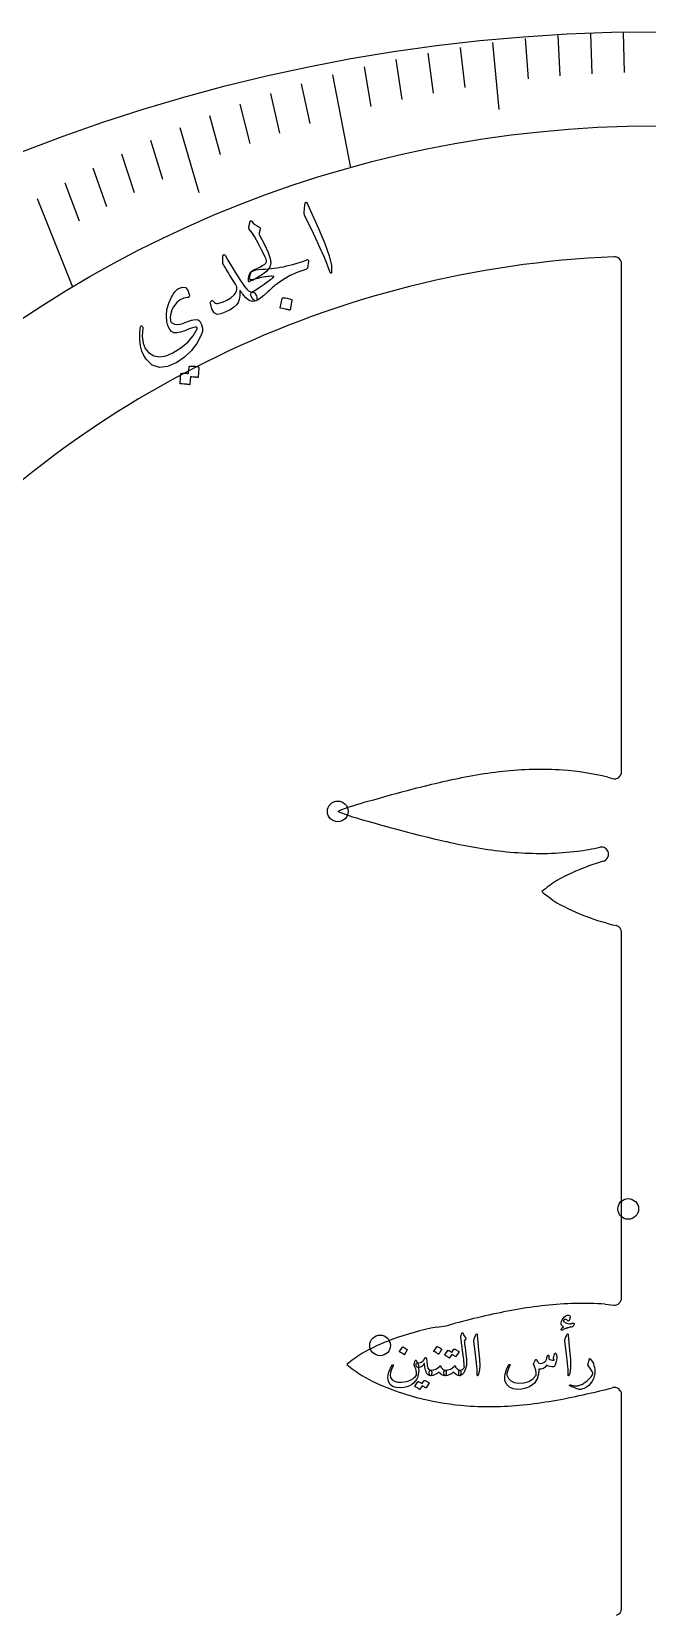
# Model space of a CAD drawing. Header units: millimetres. Extents: x -60 to 60, y -60 to 60.
# Drawn here: x -21.7 to -0.3, y 4.9 to 60 of the extents above; entities that cross this region are included whole.
import ezdxf

# ---------------------------------------------------------------- set-up
doc = ezdxf.new("R2010")
doc.units = ezdxf.units.MM
for name, color, linetype in [('CUT_INNER', 6, 'Continuous'), ('CUT_OUTER', 1, 'Continuous'), ('ENGRAVE', 7, 'Continuous'), ('ENGRAVE_FINE', 8, 'Continuous'), ('TEXT', 5, 'Continuous')]:
    doc.layers.add(name, color=color, linetype=linetype)

msp = doc.modelspace()

# ---------------------------------------------------------------- linework, layer by layer
at = {"layer": 'CUT_INNER'}
for points in [[(-1.2, 34.259), (-1.2, 51.92)], [(-1.679, 34.063), (-1.516, 34.018)], [(-1.2, 15.951), (-1.2, 28.66)], [(-1.77, 15.732), (-1.475, 15.703)], [(-7.632, 14.933), (-7.625, 14.934)], [(-1.2, 5.149), (-1.2, 12.587)]]:
    msp.add_lwpolyline(points, dxfattribs=at)
for centre, radius, start, end in [((0, 17.146), 35.054, 92.3865, 186.0701), ((-1.45, 51.92), 0.25, 0, 92.2852), ((0, 0), 57, 137.4616, 268.5355), ((-3.6, 18.59), 15.77, 96.3053, 100.1389), ((-3.972, 21.943), 12.396, 91.4589, 96.2969), ((-4.022, 23.762), 10.576, 85.7824, 91.4416), ((-3.943, 24.779), 9.556, 76.2945, 85.8074), ((-1.45, 34.259), 0.25, 254.6217, 0), ((8.92, -32.985), 68.86, 104.62262, 105.97289), ((0.47, -0.57), 35.362, 102.8923, 104.6339), ((-2.484, 12.35), 22.108, 100.1388, 102.9005), ((-7.721, 24.377), 9.136, 104.6342, 111.5209), ((-7.724, 41.366), 9.127, 248.4774, 255.3625), ((11.218, 107.009), 77.446, 254.07594, 254.87841), ((3.469, 78.176), 47.589, 254.8283, 256.1237), ((-1.355, 58.621), 27.448, 256.1096, 258.3421), ((-3.174, 49.797), 18.438, 258.3381, 261.6294), ((-3.844, 45.252), 13.845, 261.6334, 265.9758), ((-4.021, 42.763), 11.349, 265.9887, 271.2577), ((-3.996, 41.464), 10.05, 271.278, 277.2445), ((-3.558, 38.526), 7.081, 276.7209, 283.086), ((-1.902, 31.385), 0.25, 285.3783, 102.0833), ((0.172, 23.973), 7.441, 110.2819, 119.1679), ((-0.415, 25.943), 5.391, 105.2788, 111.6856), ((0.182, 25.013), 6.558, 123.6783, 129.348), ((0.844, 36.05), 7.669, 231.0627, 235.911), ((0.168, 36.189), 7.433, 240.8298, 249.6631), ((0.762, 37.684), 9.041, 249.4289, 256.2714), ((-1.45, 28.66), 0.25, 0, 74.6217), ((-1.01, -6.227), 22.108, 100.1388, 102.9005), ((-2.126, 0.013), 15.77, 96.3053, 100.1389), ((-2.498, 3.366), 12.396, 91.4589, 96.2969), ((-2.548, 5.185), 10.576, 85.7824, 91.4416), ((-1.45, 15.951), 0.25, 264.2315, 0), ((-5.965, 5.87), 9.215, 100.4232, 110.4864), ((-7.973, 18.162), 3.246, 276.1391, 287.6151), ((1.944, -19.147), 35.362, 102.8923, 104.6339), ((-6.611, 7.522), 7.441, 110.2819, 119.1679), ((-6.601, 8.562), 6.558, 123.6783, 129.348), ((-5.939, 19.599), 7.669, 231.0627, 235.911), ((-6.614, 19.738), 7.433, 240.8298, 249.6631), ((-5.986, 21.335), 9.149, 249.4495, 256.2932), ((-9.191, 42.389), 30.542, 282.8237, 284.5642), ((-1.45, 12.587), 0.25, 0, 104.1993), ((-5.89, 21.73), 9.556, 256.2945, 265.8074), ((-5.811, 22.747), 10.576, 265.7824, 271.4416), ((-5.86, 24.567), 12.396, 271.4589, 276.2969), ((-6.233, 27.92), 15.77, 276.3053, 280.1389), ((-7.348, 34.159), 22.108, 280.1388, 282.9005), ((-1.45, 5.15), 0.25, 286.1719, 0)]:
    msp.add_arc(centre, radius, start, end, dxfattribs=at)
at = {"layer": 'CUT_OUTER'}
msp.add_circle((0, 0), 60, dxfattribs=at)
at = {"layer": 'ENGRAVE'}
for points in [[(-11.254, 58.496), (-10.633, 55.269)], [(-21.526, 54.202), (-20.302, 51.12)]]:
    msp.add_lwpolyline(points, dxfattribs=at)
for centre, radius in [((0, 17.145), 39.579), ((-11.073, 32.876), 0.36), ((-0.97, 19.047), 0.36), ((-9.6, 14.299), 0.36)]:
    msp.add_circle(centre, radius, dxfattribs=at)
at = {"layer": 'ENGRAVE_FINE'}
for points in [[(-5.691, 59.62), (-5.469, 57.289)], [(-4.559, 59.757), (-4.452, 58.356)], [(-3.423, 59.863), (-3.343, 58.461)], [(-2.284, 59.939), (-2.23, 58.536)], [(-1.143, 59.985), (-1.116, 58.581)], [(-9.053, 59.033), (-8.839, 57.642)], [(-7.939, 59.258), (-7.752, 57.865)], [(-6.818, 59.454), (-6.658, 58.058)], [(-10.158, 58.779), (-9.918, 57.392)], [(-13.416, 57.846), (-13.098, 56.472)], [(-12.341, 58.185), (-12.048, 56.806)], [(-14.48, 57.48), (-14.135, 56.111)], [(-15.53, 57.087), (-15.16, 55.724)], [(-17.591, 56.223), (-17.169, 54.873)], [(-16.568, 56.668), (-15.907, 54.407)], [(-18.599, 55.754), (-18.151, 54.411)], [(-19.591, 55.26), (-19.118, 53.924)], [(-20.567, 54.742), (-20.068, 53.414)]]:
    msp.add_lwpolyline(points, dxfattribs=at)
at = {"layer": 'TEXT'}
for points in [[(-12.22, 53.963), (-12.206, 54.041), (-12.185, 54.074), (-12.156, 54.061), (-12.121, 54.004), (-11.747, 53.153), (-11.522, 52.629), (-11.371, 52.202), (-11.293, 51.87), (-11.287, 51.635), (-11.293, 51.614), (-11.3, 51.601), (-11.309, 51.597), (-11.319, 51.601), (-11.329, 51.61), (-11.338, 51.622), (-11.346, 51.638), (-11.353, 51.657), (-11.404, 51.813), (-11.466, 51.975), (-11.537, 52.145), (-11.619, 52.321), (-11.64, 52.367), (-11.697, 52.492), (-11.79, 52.695), (-11.921, 52.976), (-12.219, 53.597), (-12.232, 53.631), (-12.241, 53.663), (-12.245, 53.694), (-12.244, 53.724)], [(-13.563, 52.084), (-13.61, 52.182), (-13.661, 52.285), (-13.716, 52.392), (-13.774, 52.504), (-13.836, 52.621), (-13.903, 52.743), (-13.975, 52.871), (-14.051, 53.004), (-14.151, 53.131), (-14.159, 53.149), (-14.164, 53.168), (-14.166, 53.187), (-14.164, 53.207), (-14.163, 53.217), (-14.16, 53.23), (-14.157, 53.248), (-14.152, 53.268), (-14.147, 53.292), (-14.141, 53.32), (-14.135, 53.352), (-14.128, 53.387), (-14.126, 53.398), (-14.121, 53.408), (-14.113, 53.416), (-14.103, 53.421), (-14.094, 53.422), (-14.085, 53.42), (-14.076, 53.413), (-14.066, 53.403), (-14.014, 53.343), (-13.953, 53.29), (-13.882, 53.243), (-13.802, 53.201), (-13.781, 53.189), (-13.77, 53.173), (-13.766, 53.154), (-13.772, 53.132), (-13.809, 53), (-13.811, 52.986), (-13.808, 52.968), (-13.802, 52.946), (-13.792, 52.922), (-13.619, 52.593), (-13.497, 52.322), (-13.425, 52.11), (-13.403, 51.956), (-13.44, 51.81), (-13.546, 51.668), (-13.721, 51.531), (-13.964, 51.396), (-14.061, 51.363), (-14.12, 51.373), (-14.141, 51.428), (-14.124, 51.527), (-14.12, 51.541), (-14.116, 51.554), (-14.111, 51.568), (-14.107, 51.581), (-14.103, 51.593), (-14.1, 51.606), (-14.096, 51.618), (-14.092, 51.629), (-14.082, 51.653), (-14.065, 51.674), (-14.044, 51.691), (-14.016, 51.705), (-13.891, 51.76), (-13.783, 51.813), (-13.691, 51.864), (-13.616, 51.914), (-13.576, 51.949), (-13.554, 51.989), (-13.55, 52.034), (-13.563, 52.084)], [(-14.051, 50.944), (-14.021, 50.943), (-13.993, 50.932), (-13.967, 50.912), (-13.944, 50.882), (-13.921, 50.844), (-13.903, 50.805), (-13.891, 50.767), (-13.884, 50.727), (-13.883, 50.692), (-13.889, 50.664), (-13.901, 50.644), (-13.92, 50.631), (-14.035, 50.617), (-14.15, 50.654), (-14.267, 50.742), (-14.385, 50.881), (-14.404, 50.906), (-14.419, 50.928), (-14.433, 50.946), (-14.444, 50.961), (-14.452, 50.973), (-14.458, 50.981), (-14.462, 50.986), (-14.463, 50.988), (-14.473, 50.996), (-14.479, 50.996), (-14.482, 50.989), (-14.483, 50.975), (-14.484, 50.817), (-14.504, 50.684), (-14.543, 50.578), (-14.601, 50.496), (-14.698, 50.41), (-14.821, 50.329), (-14.969, 50.252), (-15.143, 50.179), (-15.273, 50.163), (-15.376, 50.22), (-15.45, 50.353), (-15.495, 50.561), (-15.496, 50.588), (-15.492, 50.61), (-15.483, 50.627), (-15.47, 50.639), (-15.453, 50.645), (-15.436, 50.643), (-15.419, 50.634), (-15.401, 50.617), (-15.364, 50.581), (-15.327, 50.557), (-15.291, 50.545), (-15.257, 50.546), (-15.084, 50.594), (-14.93, 50.661), (-14.793, 50.745), (-14.673, 50.848), (-14.627, 50.906), (-14.596, 50.97), (-14.58, 51.041), (-14.581, 51.118), (-14.596, 51.148), (-14.635, 51.217), (-14.7, 51.323), (-14.789, 51.468), (-14.836, 51.546), (-14.879, 51.616), (-14.916, 51.678), (-14.95, 51.734), (-14.978, 51.781), (-15.001, 51.82), (-15.02, 51.85), (-15.034, 51.872), (-15.053, 51.906), (-15.066, 51.938), (-15.073, 51.968), (-15.075, 51.994), (-15.073, 52.029), (-15.072, 52.061), (-15.07, 52.09), (-15.069, 52.118), (-15.068, 52.143), (-15.067, 52.165), (-15.067, 52.185), (-15.067, 52.203), (-15.066, 52.218), (-15.062, 52.229), (-15.054, 52.237), (-15.042, 52.242), (-15.027, 52.243), (-15.014, 52.24), (-15.004, 52.233), (-14.995, 52.222), (-14.897, 52.053), (-14.803, 51.895), (-14.713, 51.745), (-14.626, 51.606), (-14.542, 51.475), (-14.463, 51.354), (-14.387, 51.243), (-14.316, 51.141), (-14.242, 51.048), (-14.174, 50.984), (-14.11, 50.95), (-14.051, 50.944)], [(-13.695, 51.741), (-13.597, 51.742), (-13.497, 51.747), (-13.395, 51.756), (-13.29, 51.769), (-13.183, 51.785), (-13.075, 51.803), (-12.964, 51.825), (-12.852, 51.849), (-12.636, 51.9), (-12.448, 51.953), (-12.288, 52.007), (-12.154, 52.064), (-12.14, 52.069), (-12.126, 52.069), (-12.114, 52.066), (-12.104, 52.057), (-12.096, 52.046), (-12.091, 52.033), (-12.088, 52.018), (-12.089, 52.002), (-12.13, 51.776), (-12.135, 51.758), (-12.145, 51.743), (-12.16, 51.733), (-12.18, 51.727), (-12.463, 51.631), (-12.725, 51.516), (-12.966, 51.381), (-13.186, 51.226), (-13.198, 51.218), (-13.218, 51.201), (-13.247, 51.177), (-13.283, 51.146), (-13.327, 51.107), (-13.38, 51.061), (-13.44, 51.007), (-13.508, 50.946), (-13.64, 50.828), (-13.753, 50.737), (-13.846, 50.671), (-13.92, 50.631), (-13.943, 50.63), (-13.97, 50.645), (-14.002, 50.675), (-14.038, 50.721), (-14.082, 50.801), (-14.098, 50.866), (-14.086, 50.914), (-14.047, 50.946), (-13.982, 50.981), (-13.892, 51.038), (-13.777, 51.118), (-13.637, 51.219), (-13.566, 51.27), (-13.505, 51.315), (-13.451, 51.353), (-13.407, 51.386), (-13.371, 51.411), (-13.345, 51.43), (-13.328, 51.443), (-13.321, 51.449), (-13.318, 51.452), (-13.316, 51.455), (-13.314, 51.457), (-13.312, 51.459), (-13.311, 51.46), (-13.309, 51.461), (-13.308, 51.462), (-13.306, 51.463), (-13.297, 51.473), (-13.295, 51.48), (-13.3, 51.484), (-13.311, 51.486), (-13.357, 51.489), (-13.406, 51.49), (-13.456, 51.488), (-13.508, 51.484), (-13.561, 51.477), (-13.616, 51.469), (-13.673, 51.458), (-13.732, 51.446), (-13.789, 51.432), (-13.845, 51.417), (-13.9, 51.401), (-13.954, 51.385), (-14.005, 51.366), (-14.055, 51.347), (-14.102, 51.327), (-14.147, 51.305), (-14.16, 51.301), (-14.17, 51.303), (-14.177, 51.309), (-14.182, 51.319), (-14.184, 51.34), (-14.184, 51.362), (-14.183, 51.384), (-14.181, 51.405), (-14.177, 51.428), (-14.173, 51.45), (-14.168, 51.474), (-14.162, 51.499), (-14.147, 51.547), (-14.129, 51.587), (-14.107, 51.619), (-14.081, 51.642), (-14.009, 51.683), (-13.921, 51.713), (-13.816, 51.732), (-13.695, 51.741)], [(-16.299, 50.752), (-16.428, 50.735), (-16.552, 50.675), (-16.672, 50.574), (-16.786, 50.431), (-16.847, 50.318), (-16.885, 50.201), (-16.901, 50.079), (-16.895, 49.952), (-16.889, 49.929), (-16.878, 49.908), (-16.863, 49.887), (-16.843, 49.868), (-16.753, 49.824), (-16.637, 49.815), (-16.493, 49.842), (-16.323, 49.903), (-16.156, 49.965), (-16.025, 49.99), (-15.931, 49.98), (-15.873, 49.935), (-15.81, 49.812), (-15.781, 49.691), (-15.784, 49.569), (-15.821, 49.448), (-15.981, 49.155), (-16.175, 48.899), (-16.406, 48.678), (-16.673, 48.492), (-16.995, 48.347), (-17.28, 48.317), (-17.529, 48.402), (-17.743, 48.603), (-17.823, 48.735), (-17.886, 48.891), (-17.931, 49.072), (-17.959, 49.278), (-17.962, 49.338), (-17.963, 49.397), (-17.963, 49.454), (-17.961, 49.51), (-17.958, 49.565), (-17.952, 49.62), (-17.945, 49.674), (-17.936, 49.727), (-17.929, 49.751), (-17.918, 49.765), (-17.904, 49.769), (-17.886, 49.763), (-17.872, 49.751), (-17.863, 49.737), (-17.858, 49.72), (-17.857, 49.701), (-17.872, 49.407), (-17.843, 49.166), (-17.77, 48.976), (-17.654, 48.839), (-17.469, 48.729), (-17.267, 48.691), (-17.047, 48.723), (-16.809, 48.826), (-16.528, 49.004), (-16.294, 49.203), (-16.107, 49.424), (-15.966, 49.667), (-15.959, 49.685), (-15.96, 49.7), (-15.969, 49.71), (-15.986, 49.716), (-16.041, 49.717), (-16.128, 49.697), (-16.246, 49.657), (-16.395, 49.597), (-16.549, 49.542), (-16.677, 49.519), (-16.779, 49.529), (-16.855, 49.573), (-16.915, 49.641), (-16.962, 49.719), (-16.997, 49.808), (-17.02, 49.908), (-17.036, 50.121), (-17.014, 50.335), (-16.954, 50.551), (-16.857, 50.767), (-16.828, 50.821), (-16.799, 50.87), (-16.769, 50.914), (-16.738, 50.953), (-16.707, 50.987), (-16.675, 51.017), (-16.644, 51.041), (-16.612, 51.062), (-16.474, 51.114), (-16.365, 51.096), (-16.286, 51.009), (-16.237, 50.853), (-16.234, 50.806), (-16.244, 50.774), (-16.265, 50.756), (-16.299, 50.752)], [(-13.01, 50.72), (-13.007, 50.726), (-13.002, 50.731), (-12.995, 50.735), (-12.985, 50.737), (-12.908, 50.736), (-12.832, 50.726), (-12.758, 50.708), (-12.685, 50.682), (-12.677, 50.678), (-12.672, 50.671), (-12.67, 50.664), (-12.671, 50.656), (-12.729, 50.327), (-12.732, 50.318), (-12.739, 50.313), (-12.75, 50.313), (-12.764, 50.317), (-12.777, 50.32), (-12.796, 50.325), (-12.822, 50.331), (-12.854, 50.339), (-12.895, 50.348), (-12.943, 50.357), (-12.998, 50.368), (-13.062, 50.38), (-13.071, 50.382), (-13.076, 50.386), (-13.078, 50.391), (-13.077, 50.398)], [(-16.247, 48.341), (-16.245, 48.347), (-16.241, 48.353), (-16.234, 48.357), (-16.225, 48.361), (-16.187, 48.365), (-16.149, 48.367), (-16.113, 48.367), (-16.076, 48.366), (-16.039, 48.362), (-16.002, 48.357), (-15.965, 48.35), (-15.928, 48.34), (-15.919, 48.336), (-15.913, 48.329), (-15.91, 48.321), (-15.909, 48.311), (-15.93, 47.978), (-15.932, 47.973), (-15.938, 47.97), (-15.948, 47.969), (-15.962, 47.97), (-15.972, 47.973), (-15.987, 47.976), (-16.009, 47.978), (-16.035, 47.981), (-16.068, 47.984), (-16.106, 47.987), (-16.151, 47.99), (-16.202, 47.994), (-16.218, 47.734), (-16.22, 47.725), (-16.226, 47.72), (-16.236, 47.718), (-16.25, 47.721), (-16.263, 47.723), (-16.282, 47.725), (-16.308, 47.729), (-16.341, 47.733), (-16.381, 47.737), (-16.429, 47.741), (-16.484, 47.745), (-16.548, 47.75), (-16.555, 47.752), (-16.56, 47.756), (-16.562, 47.761), (-16.561, 47.768), (-16.538, 48.094), (-16.536, 48.1), (-16.532, 48.105), (-16.525, 48.11), (-16.516, 48.114), (-16.485, 48.119), (-16.454, 48.122), (-16.422, 48.123), (-16.391, 48.123), (-16.36, 48.12), (-16.329, 48.116), (-16.299, 48.111), (-16.268, 48.104)], [(-2.922, 14.943), (-2.949, 14.938), (-2.974, 14.933), (-2.998, 14.929), (-3.019, 14.924), (-3.038, 14.92), (-3.055, 14.916), (-3.07, 14.912), (-3.083, 14.908), (-3.096, 14.903), (-3.111, 14.897), (-3.129, 14.89), (-3.15, 14.882), (-3.173, 14.872), (-3.199, 14.861), (-3.227, 14.848), (-3.259, 14.834), (-3.271, 14.83), (-3.282, 14.83), (-3.291, 14.834), (-3.298, 14.843), (-3.303, 14.863), (-3.29, 14.887), (-3.262, 14.915), (-3.217, 14.945), (-3.251, 14.965), (-3.277, 14.986), (-3.295, 15.009), (-3.304, 15.033), (-3.306, 15.079), (-3.295, 15.129), (-3.271, 15.183), (-3.233, 15.24), (-3.189, 15.292), (-3.143, 15.328), (-3.096, 15.347), (-3.047, 15.351), (-3.02, 15.344), (-3.002, 15.33), (-2.992, 15.309), (-2.991, 15.28), (-2.995, 15.249), (-3.003, 15.22), (-3.014, 15.194), (-3.028, 15.171), (-3.042, 15.155), (-3.056, 15.148), (-3.068, 15.15), (-3.079, 15.161), (-3.091, 15.177), (-3.106, 15.19), (-3.123, 15.197), (-3.141, 15.2), (-3.161, 15.2), (-3.179, 15.196), (-3.193, 15.188), (-3.206, 15.175), (-3.216, 15.16), (-3.218, 15.146), (-3.214, 15.133), (-3.204, 15.121), (-3.165, 15.092), (-3.118, 15.071), (-3.063, 15.058), (-2.999, 15.052), (-2.994, 15.052), (-2.987, 15.053), (-2.981, 15.054), (-2.973, 15.055), (-2.965, 15.057), (-2.956, 15.059), (-2.946, 15.06), (-2.936, 15.062), (-2.925, 15.065), (-2.916, 15.066), (-2.907, 15.068), (-2.899, 15.07), (-2.892, 15.071), (-2.886, 15.072), (-2.88, 15.073), (-2.876, 15.073), (-2.867, 15.072), (-2.86, 15.069), (-2.854, 15.065), (-2.851, 15.058), (-2.848, 15.052), (-2.847, 15.046), (-2.847, 15.041), (-2.849, 15.035), (-2.869, 14.997), (-2.888, 14.969), (-2.905, 14.951), (-2.922, 14.943)], [(-6.795, 14.625), (-6.781, 14.659), (-6.77, 14.687), (-6.763, 14.707), (-6.758, 14.719), (-6.754, 14.728), (-6.749, 14.733), (-6.744, 14.737), (-6.737, 14.738), (-6.729, 14.737), (-6.723, 14.733), (-6.718, 14.726), (-6.714, 14.717), (-6.697, 14.672), (-6.676, 14.632), (-6.652, 14.596), (-6.624, 14.565), (-6.616, 14.555), (-6.614, 14.543), (-6.617, 14.53), (-6.626, 14.517), (-6.672, 14.452), (-6.669, 14.423), (-6.666, 14.394), (-6.663, 14.366), (-6.66, 14.339), (-6.656, 14.312), (-6.653, 14.285), (-6.65, 14.259), (-6.647, 14.234), (-6.618, 13.999), (-6.6, 13.816), (-6.594, 13.684), (-6.599, 13.602), (-6.638, 13.455), (-6.69, 13.347), (-6.753, 13.277), (-6.829, 13.245), (-6.831, 13.245), (-6.833, 13.245), (-6.835, 13.245), (-6.837, 13.245), (-6.85, 13.257), (-6.858, 13.284), (-6.861, 13.326), (-6.86, 13.383), (-6.858, 13.404), (-6.853, 13.419), (-6.843, 13.429), (-6.829, 13.433), (-6.776, 13.444), (-6.732, 13.463), (-6.696, 13.491), (-6.67, 13.527), (-6.672, 13.571), (-6.675, 13.621), (-6.68, 13.677), (-6.686, 13.738), (-6.693, 13.806), (-6.702, 13.879), (-6.711, 13.958), (-6.722, 14.042), (-6.732, 14.124), (-6.742, 14.199), (-6.75, 14.264), (-6.758, 14.322), (-6.764, 14.371), (-6.77, 14.412), (-6.774, 14.444), (-6.777, 14.468), (-6.798, 14.588), (-6.798, 14.599), (-6.798, 14.61), (-6.797, 14.618), (-6.795, 14.625)], [(-6.277, 14.646), (-6.257, 14.685), (-6.241, 14.698), (-6.229, 14.687), (-6.22, 14.65), (-6.172, 14.138), (-6.144, 13.823), (-6.137, 13.572), (-6.153, 13.384), (-6.191, 13.259), (-6.198, 13.249), (-6.204, 13.244), (-6.209, 13.243), (-6.214, 13.247), (-6.218, 13.253), (-6.22, 13.261), (-6.222, 13.271), (-6.222, 13.282), (-6.222, 13.373), (-6.226, 13.469), (-6.235, 13.571), (-6.247, 13.678), (-6.25, 13.706), (-6.258, 13.781), (-6.272, 13.904), (-6.291, 14.075), (-6.337, 14.454), (-6.338, 14.474), (-6.337, 14.492), (-6.334, 14.509), (-6.329, 14.525)], [(-3.112, 14.646), (-3.092, 14.685), (-3.076, 14.698), (-3.064, 14.687), (-3.056, 14.65), (-3.007, 14.138), (-2.979, 13.823), (-2.973, 13.572), (-2.988, 13.384), (-3.026, 13.259), (-3.033, 13.249), (-3.039, 13.244), (-3.045, 13.243), (-3.049, 13.247), (-3.053, 13.253), (-3.056, 13.261), (-3.057, 13.271), (-3.058, 13.282), (-3.058, 13.373), (-3.062, 13.469), (-3.07, 13.571), (-3.083, 13.678), (-3.086, 13.706), (-3.094, 13.781), (-3.107, 13.904), (-3.127, 14.075), (-3.173, 14.454), (-3.174, 14.474), (-3.173, 14.492), (-3.17, 14.509), (-3.164, 14.525)], [(-8.318, 13.736), (-8.306, 13.715), (-8.295, 13.692), (-8.286, 13.665), (-8.277, 13.637), (-8.27, 13.606), (-8.265, 13.572), (-8.261, 13.535), (-8.26, 13.496), (-8.258, 13.455), (-8.259, 13.415), (-8.262, 13.376), (-8.266, 13.338), (-8.272, 13.3), (-8.28, 13.262), (-8.29, 13.225), (-8.302, 13.188), (-8.333, 13.118), (-8.376, 13.053), (-8.432, 12.993), (-8.5, 12.937), (-8.58, 12.89), (-8.67, 12.856), (-8.771, 12.834), (-8.883, 12.824), (-9.043, 12.834), (-9.167, 12.873), (-9.255, 12.942), (-9.307, 13.04), (-9.323, 13.111), (-9.328, 13.183), (-9.322, 13.256), (-9.305, 13.331), (-9.293, 13.369), (-9.28, 13.406), (-9.266, 13.443), (-9.251, 13.478), (-9.235, 13.513), (-9.218, 13.547), (-9.199, 13.58), (-9.18, 13.613), (-9.175, 13.618), (-9.17, 13.622), (-9.165, 13.625), (-9.161, 13.626), (-9.155, 13.625), (-9.151, 13.623), (-9.147, 13.62), (-9.144, 13.615), (-9.143, 13.61), (-9.143, 13.604), (-9.144, 13.597), (-9.146, 13.59), (-9.208, 13.461), (-9.244, 13.351), (-9.252, 13.259), (-9.234, 13.186), (-9.18, 13.107), (-9.101, 13.052), (-8.999, 13.023), (-8.873, 13.019), (-8.776, 13.029), (-8.687, 13.047), (-8.604, 13.072), (-8.527, 13.105), (-8.463, 13.141), (-8.41, 13.18), (-8.369, 13.221), (-8.339, 13.264), (-8.338, 13.266), (-8.337, 13.269), (-8.336, 13.272), (-8.335, 13.275), (-8.334, 13.279), (-8.333, 13.284), (-8.332, 13.289), (-8.331, 13.295), (-8.329, 13.303), (-8.329, 13.313), (-8.33, 13.326), (-8.333, 13.342), (-8.336, 13.361), (-8.34, 13.382), (-8.345, 13.406), (-8.35, 13.433), (-8.361, 13.487), (-8.376, 13.535), (-8.393, 13.578), (-8.412, 13.615), (-8.414, 13.621), (-8.414, 13.627), (-8.414, 13.634), (-8.412, 13.642), (-8.377, 13.774), (-8.374, 13.78), (-8.372, 13.785), (-8.369, 13.788), (-8.366, 13.789), (-8.364, 13.789), (-8.362, 13.789), (-8.36, 13.788), (-8.358, 13.787), (-8.349, 13.779), (-8.34, 13.768), (-8.329, 13.754), (-8.318, 13.736)], [(-8.822, 14.24), (-8.82, 14.243), (-8.816, 14.245), (-8.811, 14.245), (-8.806, 14.245), (-8.765, 14.228), (-8.727, 14.208), (-8.691, 14.184), (-8.657, 14.157), (-8.654, 14.153), (-8.652, 14.148), (-8.653, 14.144), (-8.655, 14.14), (-8.753, 13.981), (-8.757, 13.977), (-8.762, 13.976), (-8.767, 13.978), (-8.774, 13.983), (-8.78, 13.987), (-8.789, 13.994), (-8.802, 14.002), (-8.818, 14.012), (-8.838, 14.025), (-8.861, 14.04), (-8.889, 14.056), (-8.921, 14.075), (-8.925, 14.078), (-8.927, 14.081), (-8.927, 14.085), (-8.925, 14.088)], [(-7.85, 13.245), (-7.892, 13.255), (-7.928, 13.273), (-7.957, 13.298), (-7.981, 13.331), (-8.001, 13.377), (-8.02, 13.448), (-8.04, 13.545), (-8.061, 13.667), (-8.062, 13.672), (-8.064, 13.674), (-8.066, 13.673), (-8.069, 13.669), (-8.106, 13.613), (-8.149, 13.571), (-8.199, 13.542), (-8.255, 13.527), (-8.288, 13.529), (-8.313, 13.543), (-8.332, 13.57), (-8.343, 13.609), (-8.345, 13.653), (-8.337, 13.682), (-8.318, 13.698), (-8.289, 13.699), (-8.213, 13.697), (-8.148, 13.722), (-8.092, 13.774), (-8.046, 13.851), (-8.04, 13.864), (-8.032, 13.872), (-8.024, 13.877), (-8.015, 13.877), (-8.006, 13.873), (-7.999, 13.867), (-7.994, 13.857), (-7.992, 13.845), (-7.979, 13.722), (-7.965, 13.624), (-7.951, 13.553), (-7.935, 13.506), (-7.918, 13.477), (-7.898, 13.456), (-7.875, 13.441), (-7.85, 13.433), (-7.826, 13.424), (-7.81, 13.404), (-7.804, 13.373), (-7.806, 13.333), (-7.813, 13.293), (-7.823, 13.265), (-7.835, 13.249), (-7.85, 13.245)], [(-7.628, 14.255), (-7.625, 14.258), (-7.622, 14.259), (-7.617, 14.26), (-7.611, 14.259), (-7.571, 14.243), (-7.532, 14.223), (-7.496, 14.199), (-7.463, 14.171), (-7.459, 14.167), (-7.458, 14.163), (-7.458, 14.159), (-7.461, 14.155), (-7.559, 13.996), (-7.563, 13.992), (-7.567, 13.991), (-7.573, 13.993), (-7.58, 13.998), (-7.586, 14.002), (-7.595, 14.008), (-7.608, 14.017), (-7.624, 14.027), (-7.644, 14.04), (-7.667, 14.054), (-7.695, 14.071), (-7.726, 14.09), (-7.73, 14.093), (-7.732, 14.096), (-7.732, 14.099), (-7.73, 14.102)], [(-7.032, 14.169), (-7.029, 14.172), (-7.026, 14.174), (-7.021, 14.174), (-7.015, 14.174), (-6.995, 14.166), (-6.975, 14.157), (-6.955, 14.148), (-6.937, 14.138), (-6.918, 14.127), (-6.901, 14.115), (-6.883, 14.102), (-6.867, 14.088), (-6.863, 14.083), (-6.862, 14.079), (-6.862, 14.074), (-6.864, 14.069), (-6.965, 13.91), (-6.968, 13.908), (-6.972, 13.908), (-6.977, 13.91), (-6.984, 13.914), (-6.988, 13.918), (-6.996, 13.923), (-7.006, 13.93), (-7.019, 13.938), (-7.035, 13.948), (-7.055, 13.959), (-7.077, 13.973), (-7.103, 13.987), (-7.182, 13.864), (-7.186, 13.86), (-7.191, 13.859), (-7.197, 13.861), (-7.203, 13.866), (-7.209, 13.87), (-7.218, 13.877), (-7.231, 13.885), (-7.247, 13.895), (-7.267, 13.908), (-7.291, 13.922), (-7.318, 13.939), (-7.35, 13.958), (-7.353, 13.961), (-7.354, 13.964), (-7.354, 13.967), (-7.352, 13.971), (-7.249, 14.123), (-7.247, 14.126), (-7.243, 14.127), (-7.238, 14.128), (-7.233, 14.127), (-7.215, 14.122), (-7.198, 14.115), (-7.182, 14.108), (-7.166, 14.099), (-7.15, 14.09), (-7.135, 14.08), (-7.121, 14.07), (-7.107, 14.058)], [(-3.53, 14.004), (-3.527, 14.013), (-3.522, 14.02), (-3.516, 14.024), (-3.51, 14.025), (-3.501, 14.024), (-3.493, 14.021), (-3.487, 14.016), (-3.482, 14.008), (-3.47, 13.982), (-3.462, 13.95), (-3.457, 13.911), (-3.455, 13.866), (-3.46, 13.793), (-3.473, 13.723), (-3.496, 13.657), (-3.528, 13.594), (-3.539, 13.579), (-3.551, 13.567), (-3.564, 13.559), (-3.579, 13.554), (-3.63, 13.551), (-3.685, 13.56), (-3.744, 13.581), (-3.807, 13.615), (-3.859, 13.543), (-3.922, 13.494), (-3.994, 13.47), (-4.076, 13.471), (-4.079, 13.427), (-4.083, 13.384), (-4.088, 13.343), (-4.094, 13.304), (-4.101, 13.267), (-4.11, 13.23), (-4.12, 13.195), (-4.131, 13.161), (-4.156, 13.1), (-4.19, 13.043), (-4.234, 12.991), (-4.285, 12.944), (-4.407, 12.863), (-4.536, 12.806), (-4.672, 12.773), (-4.815, 12.764), (-4.976, 12.786), (-5.103, 12.843), (-5.196, 12.935), (-5.256, 13.063), (-5.264, 13.109), (-5.265, 13.163), (-5.26, 13.226), (-5.248, 13.297), (-5.228, 13.375), (-5.2, 13.456), (-5.164, 13.54), (-5.12, 13.628), (-5.117, 13.633), (-5.112, 13.637), (-5.107, 13.639), (-5.101, 13.64), (-5.095, 13.64), (-5.09, 13.638), (-5.086, 13.635), (-5.082, 13.632), (-5.08, 13.626), (-5.079, 13.621), (-5.08, 13.615), (-5.082, 13.609), (-5.138, 13.492), (-5.174, 13.397), (-5.191, 13.322), (-5.187, 13.268), (-5.134, 13.148), (-5.051, 13.061), (-4.938, 13.007), (-4.794, 12.985), (-4.593, 12.998), (-4.423, 13.049), (-4.283, 13.138), (-4.175, 13.266), (-4.175, 13.35), (-4.189, 13.438), (-4.216, 13.532), (-4.256, 13.63), (-4.261, 13.64), (-4.264, 13.649), (-4.264, 13.656), (-4.263, 13.663), (-4.251, 13.687), (-4.24, 13.708), (-4.23, 13.729), (-4.221, 13.748), (-4.212, 13.765), (-4.203, 13.78), (-4.195, 13.794), (-4.187, 13.805), (-4.183, 13.81), (-4.178, 13.812), (-4.173, 13.811), (-4.168, 13.807), (-4.166, 13.805), (-4.162, 13.8), (-4.157, 13.794), (-4.152, 13.787), (-4.145, 13.777), (-4.138, 13.767), (-4.13, 13.754), (-4.122, 13.741), (-4.106, 13.714), (-4.092, 13.694), (-4.081, 13.682), (-4.072, 13.678), (-4.018, 13.673), (-3.963, 13.682), (-3.909, 13.706), (-3.855, 13.743), (-3.835, 13.767), (-3.815, 13.807), (-3.796, 13.863), (-3.777, 13.935), (-3.775, 13.942), (-3.772, 13.948), (-3.767, 13.952), (-3.76, 13.956), (-3.754, 13.958), (-3.748, 13.959), (-3.743, 13.958), (-3.737, 13.956), (-3.729, 13.943), (-3.727, 13.918), (-3.728, 13.882), (-3.735, 13.835), (-3.693, 13.809), (-3.648, 13.792), (-3.6, 13.784), (-3.549, 13.784), (-3.55, 13.8), (-3.552, 13.812), (-3.555, 13.822), (-3.56, 13.828), (-3.565, 13.835), (-3.568, 13.841), (-3.569, 13.847), (-3.568, 13.854)], [(-2.319, 13.828), (-2.318, 13.832), (-2.317, 13.835), (-2.315, 13.837), (-2.313, 13.839), (-2.307, 13.839), (-2.3, 13.837), (-2.292, 13.831), (-2.282, 13.822), (-2.244, 13.777), (-2.211, 13.724), (-2.183, 13.665), (-2.16, 13.598), (-2.143, 13.527), (-2.132, 13.456), (-2.128, 13.386), (-2.131, 13.318), (-2.15, 13.228), (-2.18, 13.141), (-2.223, 13.058), (-2.277, 12.979), (-2.343, 12.907), (-2.418, 12.849), (-2.502, 12.804), (-2.595, 12.772), (-2.62, 12.767), (-2.646, 12.765), (-2.671, 12.768), (-2.696, 12.774), (-2.754, 12.794), (-2.806, 12.813), (-2.853, 12.83), (-2.893, 12.846), (-2.929, 12.861), (-2.958, 12.874), (-2.982, 12.885), (-2.999, 12.896), (-3.003, 12.899), (-3.005, 12.902), (-3.007, 12.905), (-3.007, 12.908), (-3.007, 12.912), (-3.006, 12.916), (-3.004, 12.919), (-3.001, 12.923), (-2.998, 12.925), (-2.993, 12.926), (-2.988, 12.926), (-2.982, 12.925), (-2.947, 12.915), (-2.912, 12.907), (-2.88, 12.901), (-2.849, 12.896), (-2.819, 12.894), (-2.79, 12.893), (-2.762, 12.893), (-2.736, 12.896), (-2.709, 12.9), (-2.682, 12.906), (-2.653, 12.915), (-2.624, 12.926), (-2.593, 12.939), (-2.562, 12.955), (-2.53, 12.973), (-2.497, 12.994), (-2.404, 13.06), (-2.325, 13.133), (-2.259, 13.211), (-2.206, 13.295), (-2.203, 13.302), (-2.201, 13.31), (-2.201, 13.319), (-2.202, 13.329), (-2.224, 13.387), (-2.259, 13.452), (-2.306, 13.524), (-2.365, 13.602), (-2.368, 13.607), (-2.369, 13.612), (-2.37, 13.616), (-2.369, 13.619)], [(-7.339, 13.433), (-7.323, 13.428), (-7.311, 13.422), (-7.303, 13.416), (-7.3, 13.41), (-7.298, 13.401), (-7.298, 13.389), (-7.298, 13.376), (-7.3, 13.36), (-7.308, 13.309), (-7.317, 13.274), (-7.327, 13.252), (-7.339, 13.245), (-7.396, 13.253), (-7.452, 13.277), (-7.509, 13.317), (-7.565, 13.372), (-7.619, 13.321), (-7.684, 13.283), (-7.761, 13.258), (-7.85, 13.245), (-7.859, 13.247), (-7.867, 13.253), (-7.873, 13.262), (-7.877, 13.276), (-7.894, 13.364), (-7.895, 13.374), (-7.895, 13.384), (-7.891, 13.396), (-7.885, 13.408), (-7.878, 13.417), (-7.87, 13.425), (-7.861, 13.43), (-7.85, 13.433), (-7.744, 13.449), (-7.657, 13.477), (-7.589, 13.518), (-7.54, 13.571), (-7.534, 13.578), (-7.527, 13.584), (-7.52, 13.587), (-7.511, 13.588), (-7.503, 13.587), (-7.497, 13.583), (-7.493, 13.577), (-7.492, 13.569), (-7.492, 13.561), (-7.491, 13.554), (-7.49, 13.549), (-7.488, 13.544), (-7.453, 13.502), (-7.416, 13.469), (-7.378, 13.446), (-7.339, 13.433)], [(-6.829, 13.433), (-6.812, 13.428), (-6.8, 13.422), (-6.793, 13.416), (-6.789, 13.41), (-6.788, 13.401), (-6.787, 13.389), (-6.788, 13.376), (-6.789, 13.36), (-6.797, 13.309), (-6.806, 13.274), (-6.817, 13.252), (-6.829, 13.245), (-6.885, 13.253), (-6.942, 13.277), (-6.998, 13.317), (-7.055, 13.372), (-7.109, 13.321), (-7.174, 13.283), (-7.251, 13.258), (-7.339, 13.245), (-7.349, 13.247), (-7.357, 13.253), (-7.362, 13.262), (-7.367, 13.276), (-7.383, 13.364), (-7.385, 13.374), (-7.384, 13.384), (-7.381, 13.396), (-7.375, 13.408), (-7.368, 13.417), (-7.36, 13.425), (-7.35, 13.43), (-7.339, 13.433), (-7.234, 13.449), (-7.147, 13.477), (-7.079, 13.518), (-7.03, 13.571), (-7.024, 13.578), (-7.017, 13.584), (-7.009, 13.587), (-7, 13.588), (-6.992, 13.587), (-6.986, 13.583), (-6.983, 13.577), (-6.982, 13.569), (-6.981, 13.561), (-6.981, 13.554), (-6.979, 13.549), (-6.977, 13.544), (-6.942, 13.502), (-6.906, 13.469), (-6.868, 13.446), (-6.829, 13.433)], [(-8.067, 13.079), (-8.065, 13.082), (-8.061, 13.084), (-8.056, 13.084), (-8.05, 13.084), (-8.03, 13.076), (-8.01, 13.068), (-7.991, 13.058), (-7.972, 13.048), (-7.954, 13.037), (-7.936, 13.025), (-7.919, 13.012), (-7.902, 12.998), (-7.899, 12.994), (-7.897, 12.989), (-7.898, 12.984), (-7.9, 12.979), (-8, 12.82), (-8.003, 12.818), (-8.007, 12.818), (-8.012, 12.82), (-8.019, 12.824), (-8.024, 12.828), (-8.031, 12.834), (-8.041, 12.84), (-8.055, 12.848), (-8.071, 12.858), (-8.09, 12.87), (-8.113, 12.883), (-8.138, 12.898), (-8.218, 12.774), (-8.221, 12.77), (-8.226, 12.77), (-8.232, 12.771), (-8.239, 12.776), (-8.245, 12.78), (-8.254, 12.787), (-8.267, 12.795), (-8.283, 12.806), (-8.302, 12.818), (-8.326, 12.833), (-8.354, 12.85), (-8.385, 12.868), (-8.388, 12.871), (-8.39, 12.875), (-8.389, 12.878), (-8.387, 12.881), (-8.285, 13.034), (-8.282, 13.036), (-8.278, 13.038), (-8.274, 13.038), (-8.268, 13.038), (-8.251, 13.032), (-8.233, 13.025), (-8.217, 13.018), (-8.201, 13.009), (-8.186, 13), (-8.171, 12.99), (-8.156, 12.98), (-8.143, 12.969)]]:
    msp.add_lwpolyline(points, close=True, dxfattribs=at)

doc.saveas('drawing.dxf')
